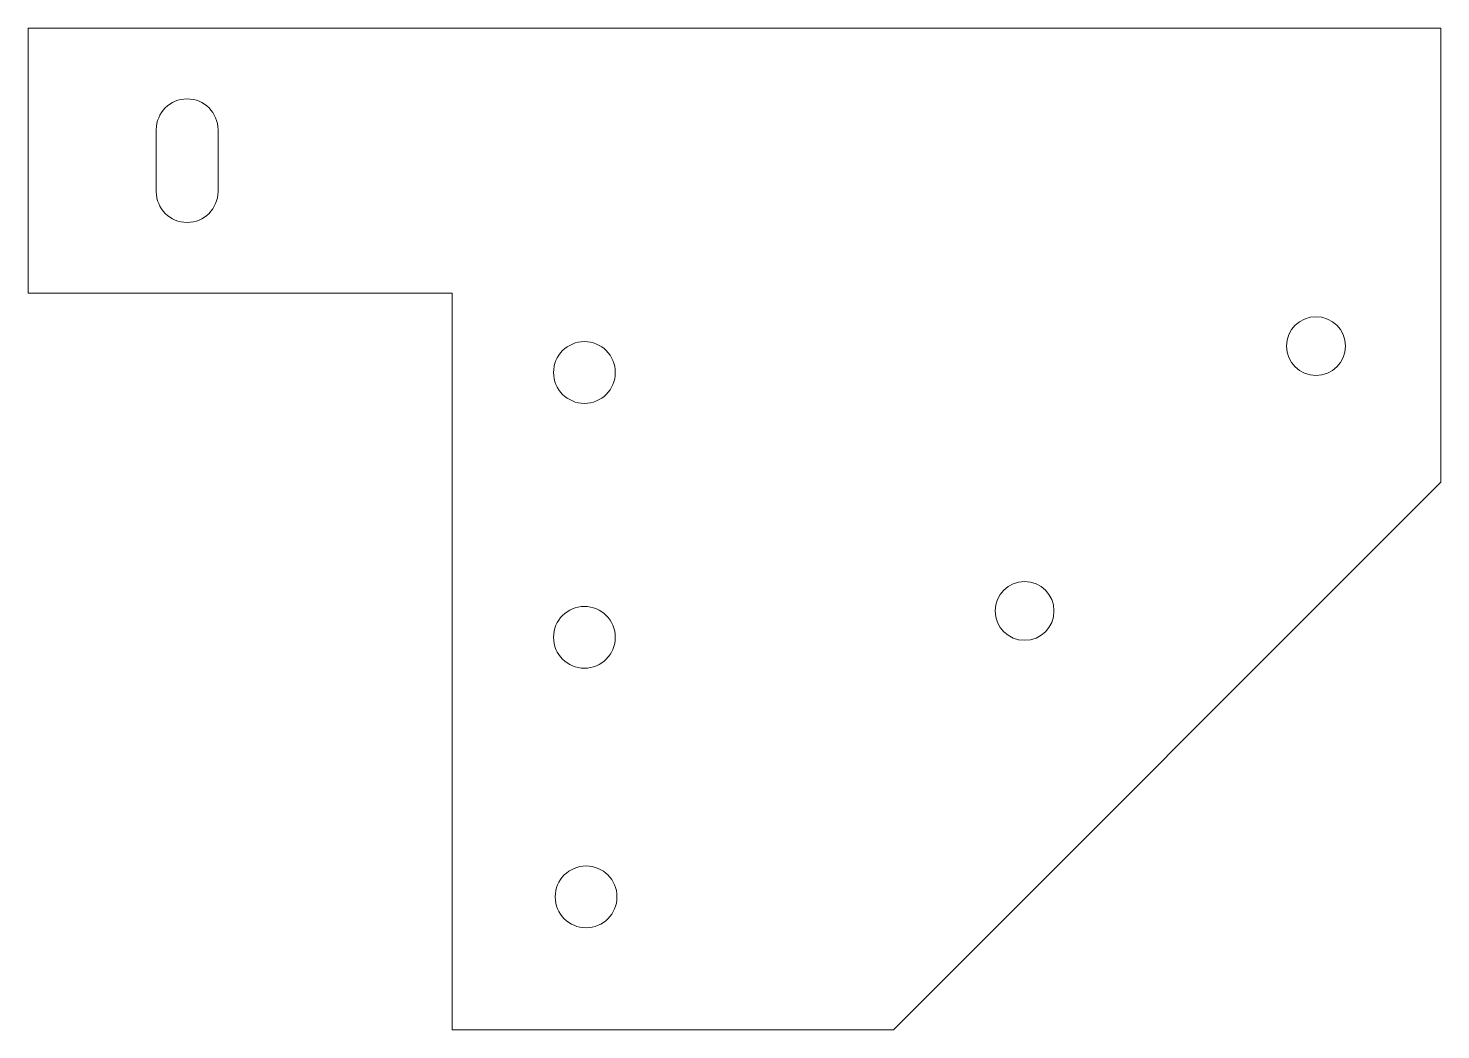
# Model space of a CAD drawing. Header units: millimetres. Extents: x -80 to 0, y -56.7 to 0.
import ezdxf

# ---------------------------------------------------------------- set-up
doc = ezdxf.new("R2010")
doc.units = ezdxf.units.MM

msp = doc.modelspace()

# ---------------------------------------------------------------- linework, layer by layer
at = {"color": 7, "linetype": 'Continuous', "lineweight": 15}
for p, q in [((-80, -15), (-80, 0)), ((-80, 0), (0, 0)), ((0, 0), (0, -25.717)), ((-72.75, -9.25), (-72.75, -5.75)), ((-69.25, -5.75), (-69.25, -9.25)), ((-80, -15), (-56, -15)), ((-56, -15), (-56, -56.73)), ((0, -25.717), (-31, -56.73)), ((-31, -56.73), (-56, -56.73))]:
    msp.add_line(p, q, dxfattribs=at)
for centre, radius in [((-7.063, -18.005), 1.666), ((-48.5, -19.5), 1.75), ((-23.571, -33.005), 1.666), ((-48.5, -34.5), 1.75), ((-48.405, -49.201), 1.75)]:
    msp.add_circle(centre, radius, dxfattribs=at)
for centre, start, end in [((-71, -5.75), 0, 180), ((-71, -9.25), 180, 360)]:
    msp.add_arc(centre, 1.75, start, end, dxfattribs=at)

doc.saveas('drawing.dxf')
